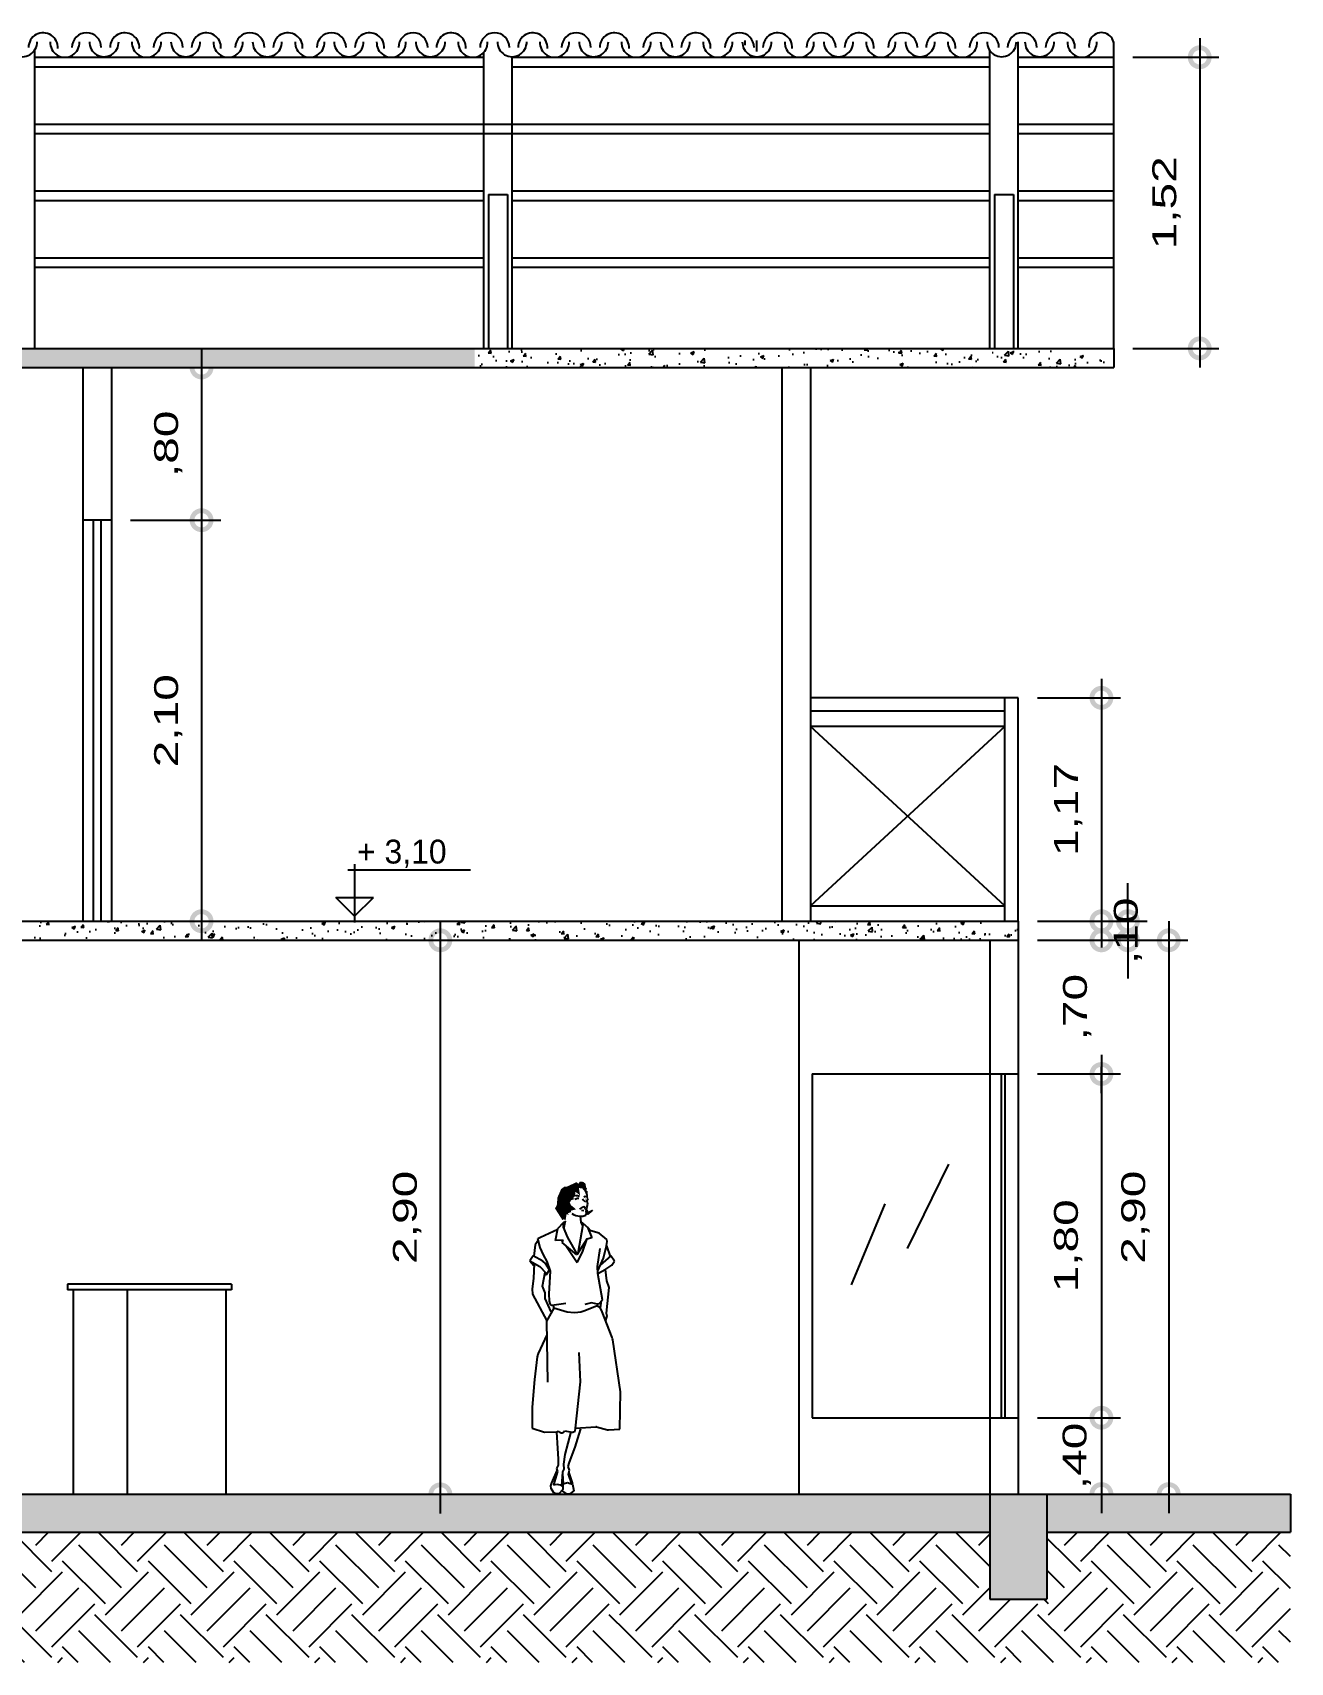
# Model space of a CAD drawing. Header units: millimetres. Extents: x 237 to 339, y 16 to 52.
# Drawn here: x 330.51 to 337.09, y 17.2 to 25.74 of the extents above; entities that cross this region are included whole.
import ezdxf

# ---------------------------------------------------------------- set-up
doc = ezdxf.new("R2010")
doc.units = ezdxf.units.MM
doc.header["$LTSCALE"] = 0.6
doc.header["$MEASUREMENT"] = 0
doc.layers.get('DEFPOINTS').update_dxf_attribs({"color": 253})
for name, color, linetype in [('0.1', 1, 'Continuous'), ('0.3', 3, 'Continuous'), ('02', 2, 'Continuous'), ('AR-ALV', 5, 'Continuous'), ('AR-CTA', 1, 'Continuous'), ('AR-TXT', 2, 'Continuous'), ('COBERTURA', 32, 'Continuous'), ('guarda-corpo', 32, 'Continuous'), ('NIVELC', 2, 'Continuous'), ('PESSOAS', 154, 'Continuous')]:
    doc.layers.add(name, color=color, linetype=linetype)
doc.styles.add('stylUS BT', font='stylu.ttf', dxfattribs={"width": 1.5})
doc.dimstyles.new('ARQ_100 1', dxfattribs={"dimtxt": 0.125, "dimasz": 0.2, "dimexe": 0.1, "dimexo": 0.1, "dimgap": 0.1, "dimtad": 1, "dimzin": 6, "dimtxsty": 'stylUS BT', "dimblk1": 'DOTSMALL', "dimblk2": 'DOTSMALL', "dimsah": 1, "dimcen": 0.09, "dimdle": 0.1, "dimclrd": 256, "dimclre": 256, "dimclrt": 2, "dimaunit": 1, "dimadec": 0, "dimazin": 0, "dimtfac": 1, "dimtmove": 2, "dimatfit": 3, "dimldrblk": 'OPEN30', "dimfxl": 1, "dimtolj": 1, "dimtzin": 0, "dimarcsym": 0})
pattern_1 = [(50, (5.52197, 72.06408), (0.18218467, -0.015939086), [0.01905, -0.20955]), (355, (5.52197, 72.06408), (-0.03524283, 0.19105664), [0.01524, -0.16764]), (100.451, (5.53715, 72.06275), (0.1469425, 0.17511669), [0.01619, -0.17809]), (46.1842, (5.52197, 72.11488), (0.27107904, -0.04204233), [0.028575, -0.314325]), (96.6356, (5.54456, 72.11138), (0.23740423, 0.24742556), [0.024285, -0.267135]), (351.184, (5.52197, 72.11488), (0.2374046, 0.24742512), [0.02286, -0.25146]), (21, (5.54737, 72.10218), (0.15161488, -0.10226552), [0.01905, -0.20955]), (326, (5.54737, 72.10218), (0.06180203, 0.18418797), [0.01524, -0.16764]), (71.4514, (5.56, 72.09366), (0.21341649, 0.08192286), [0.01619, -0.17809]), (37.5, (5.52197, 72.06408), (0.003088603, 0.084555039), [0, -0.165608, 0, -0.17018, 0, -0.168275]), (7.5, (5.52197, 72.06408), (0.066819663, 0.100180575), [0, -0.097028, 0, -0.161798, 0, -0.064135]), (327.5, (5.465325, 72.06408), (0.135590595, -0.005728744), [0, -0.0635, 0, -0.19812, 0, -0.26289]), (317.5, (5.43993, 72.06408), (0.14812918, 0.02542649), [0, -0.08255, 0, -0.131572, 0, -0.18669])]
pattern_2 = [(45, (5.52197, 72.06408), (3e-17, 0.4490128), [0.3175, -0.3175]), (45, (5.43778, 72.14827), (3e-17, 0.4490128), [0.3175, -0.3175]), (45, (5.3536, 72.23246), (3e-17, 0.4490128), [0.3175, -0.3175]), (135, (5.3536, 72.2886), (-0.4490128, 3e-17), [0.3175, -0.3175]), (135, (5.43778, 72.37278), (-0.4490128, 3e-17), [0.3175, -0.3175]), (135, (5.52197, 72.45697), (-0.4490128, 3e-17), [0.3175, -0.3175])]

# ---------------------------------------------------------------- blocks, each defined once
blk = doc.blocks.new('mulher4')
for p, q in [((3.93, 154.37), (5.46, 154.93)), ((5.46, 154.93), (6.1, 154.93)), ((9.59, 158.96), (9.95, 160.45)), ((10.69, 157.92), (9.59, 158.96)), ((10.32, 153.45), (11.03, 154.62)), ((8.1, 150.5), (6.49, 149.26)), ((6.69, 145.53), (8.09, 145.56)), ((7.3, 142.35), (6.89, 145.51)), ((7.4, 148.71), (8.68, 148.55)), ((8.09, 145.56), (9.77, 146.01)), ((8.55, 150.27), (8.1, 150.5)), ((9.19, 150.46), (8.55, 150.27)), ((9.17, 149.28), (9.52, 149.5)), ((9.52, 149.5), (9.19, 150.46)), ((9.77, 146.01), (10.03, 146.96)), ((9.94, 148.06), (10.28, 149.88)), ((10.03, 146.96), (9.94, 148.06)), ((10.28, 149.88), (10.85, 151.86)), ((10.85, 151.86), (10.4, 153.38)), ((-14.08, 134.47), (-4.95, 138.77)), ((-6.21, 132.84), (-4.87, 139.16)), ((-4.87, 139.16), (-1.82, 142.47)), ((-2.04, 139.72), (-2.01, 142.28)), ((0.27, 134.42), (-2.04, 139.72)), ((-1.82, 142.47), (-0.99, 142.59)), ((-1.75, 139.05), (-0.97, 143.17)), ((8.11, 141.03), (5.48, 125.98)), ((7.24, 142.37), (7.95, 142.12)), ((8.11, 140.56), (7.3, 142.35)), ((7.51, 141.69), (8.11, 141.03)), ((7.95, 142.12), (10.94, 139.39)), ((10.54, 139.76), (12.95, 134.11)), ((12.27, 137.9), (10.94, 139.39)), ((16.65, 136.61), (12.27, 137.9)), ((20.65, 133.28), (16.65, 136.61)), ((-16.81, 130.48), (-17.48, 124.6)), ((-15.35, 132.55), (-16.81, 130.48)), ((-15.41, 133.91), (-14.08, 134.47)), ((-14.26, 129.07), (-15.41, 133.91)), ((-12.42, 125.33), (-14.26, 129.07)), ((-2.05, 133.01), (-6.21, 132.84)), ((-2.62, 131.75), (-2.05, 133.01)), ((5.07, 125.32), (-2.62, 131.75)), ((-0.67, 130.12), (5.2, 121.3)), ((5.4, 125.51), (0.27, 134.42)), ((10.26, 133.57), (5.07, 125.32)), ((8.04, 126.71), (10.26, 133.37)), ((12.95, 134.11), (10.26, 133.57)), ((15.85, 119.19), (17.26, 128.6)), ((18.99, 123.5), (20.6, 129.96)), ((20.37, 129.05), (20.98, 132.25)), ((20.6, 129.96), (22.47, 124.45)), ((20.98, 132.25), (20.65, 133.28)), ((-17.92, 124.84), (-19.58, 122.09)), ((-19.58, 122.09), (-14.35, 119.19)), ((-19.51, 122.07), (-17.5, 119.72)), ((-12.85, 121.93), (-17.92, 124.84)), ((-17.36, 120.67), (-17.64, 112.91)), ((-11.37, 120.77), (-12.85, 121.93)), ((-10.55, 121.81), (-12.42, 125.33)), ((-9.23, 117.47), (-11.37, 120.77)), ((-8.82, 116.71), (-10.55, 121.81)), ((5.2, 121.3), (8.04, 126.71)), ((15.96, 116.92), (18.99, 123.5)), ((22.79, 124.73), (17.32, 119.89)), ((20.16, 117.72), (23.36, 119.95)), ((24.68, 121.94), (22.79, 124.73)), ((23.36, 119.95), (24.68, 121.94)), ((-17.64, 112.91), (-18.37, 107.47)), ((-14.35, 119.19), (-11.28, 115.85)), ((-12.91, 108.95), (-11.63, 116.23)), ((-11.86, 114.89), (-10.89, 115.04)), ((-11.28, 115.85), (-11.77, 115.45)), ((-10.89, 115.04), (-9.23, 117.47)), ((-9.52, 104.8), (-8.82, 116.71)), ((16.02, 115.51), (15.85, 119.19)), ((15.98, 115.49), (20.16, 117.72)), ((18.43, 101.71), (16.02, 115.51)), ((19.95, 117.65), (20.49, 111.71)), ((20.49, 111.71), (21.73, 108.19)), ((-18.37, 107.47), (-18.12, 104.69)), ((-18.12, 104.69), (-10.63, 90.8)), ((-11.62, 105.32), (-12.91, 108.95)), ((-11.49, 102.49), (-11.62, 105.32)), ((-8.34, 95.43), (-11.49, 102.49)), ((-9.29, 101.07), (-9.52, 104.8)), ((21.73, 108.19), (20.34, 94.73)), ((-6.98, 97.44), (-10.78, 90.53)), ((-8.72, 99.2), (-9.29, 101.07)), ((-8.08, 98.78), (-8.72, 99.2)), ((-0.66, 99.89), (-7.99, 98.73)), ((-6.98, 97.44), (-7.28, 98.83)), ((-0.12, 95.26), (-6.98, 97.44)), ((-6.72, 97.91), (-6.79, 97.95)), ((3.64, 94.88), (-0.12, 95.26)), ((5.52, 95.02), (3.64, 94.88)), ((7.14, 95.31), (5.52, 95.02)), ((9.26, 95.97), (7.14, 95.31)), ((15.72, 98.66), (9.26, 95.97)), ((11.3, 99.76), (9.28, 99.32)), ((12.76, 100.11), (11.3, 99.76)), ((15.92, 99.38), (12.76, 100.11)), ((17.39, 97.62), (15.72, 98.66)), ((16.42, 99.51), (15.92, 99.38)), ((18.43, 101.71), (16.42, 99.51)), ((18.34, 95.36), (17.25, 97.71)), ((17.39, 97.62), (17.93, 101.17)), ((23.52, 81.92), (18.34, 95.36)), ((20.34, 94.73), (20.77, 93.28)), ((-10.78, 90.53), (-10.32, 58.59)), ((20.77, 93.28), (20, 90.85)), ((-10.67, 83.47), (-15.27, 73.54)), ((27.85, 53.54), (23.82, 80.78)), ((-15.72, 71.94), (-17.18, 59.92)), ((6.89, 58.84), (6.2, 74.21)), ((-17.18, 59.92), (-18.36, 45.55)), ((4.29, 34.54), (6.89, 58.84)), ((27.55, 34), (27.85, 53.54)), ((-18.36, 45.55), (-18.35, 34.54)), ((-18.35, 34.49), (-11.85, 32.45)), ((4.13, 32.96), (4.29, 34.54)), ((4.29, 34.54), (14.95, 35.18)), ((6.16, 31.4), (7.1, 34.22)), ((15.36, 35.14), (21.14, 33.67)), ((-11.85, 32.45), (-5.46, 32.54)), ((-5.56, 32.54), (-5.04, 23.85)), ((-5.46, 32.54), (-4.78, 32.88)), ((-4.78, 32.88), (-3.52, 32.25)), ((-2, 32.47), (-1.36, 33.07)), ((-1.36, 33.07), (2.56, 32.46)), ((-1.12, 20.74), (2.03, 32.53)), ((3.36, 32.58), (4.13, 32.96)), ((4.12, 24.61), (6.16, 31.4)), ((21.55, 33.63), (27.55, 34)), ((-5.04, 23.85), (-4.73, 18.45)), ((-4.73, 18.45), (-4.78, 15.09)), ((-1.71, 15.7), (-1.12, 20.74)), ((1.14, 16.65), (4.12, 24.61)), ((-8.11, 5.81), (-5.31, 12.34)), ((-5.15, 11.82), (-7.22, 4.92)), ((-4.78, 15.09), (-5.62, 13.33)), ((-5.62, 13.33), (-5.15, 11.82)), ((-2.78, 4.1), (-2.37, 11.58)), ((-2.53, 8.93), (-2.28, 5.28)), ((-2.5, 10.67), (-2.14, 5.3)), ((-2.37, 11.58), (-1.55, 13)), ((-1.55, 13), (-1.71, 15.7)), ((0.55, 14.39), (1.14, 16.65)), ((1.15, 12.51), (0.55, 14.39)), ((0.74, 10.47), (1.15, 12.51)), ((2.37, 5.37), (0.74, 10.47)), ((0.87, 11.11), (2.8, 5.37)), ((-8.67, 4.24), (-8.11, 5.81)), ((-8.5, 2.94), (-8.67, 4.24)), ((-7.05, 0.62), (-8.5, 2.94)), ((-7.22, 4.92), (-5.4, 5.17)), ((-5.94, 0.08), (-7.05, 0.62)), ((-4.34, 0.13), (-5.94, 0.08)), ((-5.4, 5.17), (-3.77, 4.8)), ((-2.23, 2.48), (-4.34, 0.13)), ((-3.77, 4.8), (-2.78, 4.1)), ((0, 0), (-2.75, 1.9)), ((-2.28, 5.28), (-2.23, 2.48)), ((-2.14, 5.3), (0.06, 6.02)), ((1.41, 0.14), (0, 0)), ((0.06, 6.02), (1.48, 5.61)), ((3.4, 1.77), (1.41, 0.14)), ((1.48, 5.61), (2.82, 5.25)), ((2.82, 5.25), (3.4, 1.77))]:
    blk.add_line(p, q)
for centre, radius, start, end in [((5.03, 153.33), 2.81, 62.0174, 104.29705), ((11.48, 156.42), 3.89, 207.73327, 239.17042), ((9.44, 154.73), 1.03, 41.82017, 138.17983), ((7.61, 156.25), 10.76, 240.55904, 265.1137), ((18.52, 80), 5.36, 8.40382, 21.09804), ((-10.4, 71.29), 5.36, 155.15591, 173.09317), ((15.03, 33.84), 1.34, 75.73051, 93.41203), ((-2.92, 33.44), 1.34, 243.49787, 313.08617), ((2.77, 33.79), 1.34, 261.18188, 296.09563), ((21.47, 34.96), 1.34, 255.73051, 273.51311)]:
    blk.add_arc(centre, radius, start, end)
for points in [[(-0.45, 160.89), (4.3, 158.3), (4.85, 163.34), (6.74, 156.45)], [(4.85, 163.34), (6.74, 156.45), (5.87, 162.5), (6.09, 160.27)], [(5.87, 162.5), (6.09, 160.27), (6.48, 163.57), (7.83, 160.07)], [(6.48, 163.57), (7.83, 160.07), (8.37, 163.51), (9.09, 158.55)], [(8.37, 163.51), (9.53, 162.61), (9.95, 160.45)], [(8.37, 163.51), (9.09, 158.55), (9.95, 160.45), (9.59, 158.96)], [(-6.44, 149.63), (1.3, 152.65), (-5.49, 151.18), (2.11, 153.97)], [(-5.49, 151.18), (2.11, 153.97), (-5.1, 155.4), (3.31, 154.26)], [(-5.1, 155.4), (3.31, 154.26), (-3.23, 159.71), (3.31, 155.39)], [(-3.23, 159.71), (3.31, 155.39), (-1.47, 161.05), (4.22, 156.07)], [(-1.47, 161.05), (4.22, 156.07), (-0.45, 160.89), (4.3, 158.3)], [(5.38, 154.93), (6.1, 155.01), (5.54, 154.29), (6.02, 154.37)], [(9.59, 158.96), (10.69, 157.92), (9.09, 158.55), (10.28, 155.5)], [(9.81, 154.77), (9.4, 154.77), (9.56, 154.29), (9.32, 154.2)], [(11.03, 154.62), (10.17, 154.29), (10.32, 153.45), (9.9, 153.96)], [(10.69, 157.92), (11.03, 154.62), (10.28, 155.5), (10.17, 154.29)], [(-2.5, 143.45), (-0.3, 146.71), (-6.44, 149.63), (1.3, 152.65)], [(-2.5, 143.45), (-0.3, 146.71), (-1.73, 143.98)], [(-1.73, 143.98), (-0.92, 143.22), (-0.3, 146.71)], [(1.3, 152.65), (-0.3, 146.71), (1.96, 151.32), (0.37, 147.12)], [(-0.3, 146.71), (0.82, 145.97), (0.37, 147.12)], [(1.96, 151.32), (0.37, 147.12), (4.62, 149.12), (1.9, 148.38)], [(0.37, 147.12), (2.07, 147.63), (1.9, 148.38)], [(11.15, 148.08), (10.93, 146.07), (10.28, 149.88), (9.85, 146.5)], [(13.16, 149.02), (13.6, 148.32), (11.15, 148.08), (10.93, 146.07)]]:
    blk.add_solid(points)
blk = doc.blocks.new('_DOTSMALL')
at = {"color": 0, "linetype": 'ByBlock', "const_width": 0.5}
blk.add_lwpolyline([(-0.0625, 0, 1), (0.0625, 0, 1)], format="xyb", close=True, dxfattribs=at)
blk = doc.blocks.new('*D18')
at = {"layer": 'AR-CTA', "lineweight": -2}
blk.add_line((332.642, 17.9833), (332.642, 21.0847), dxfattribs=at)
at = {"layer": 'DEFPOINTS', "color": 0}
for p in [(332.642, 20.9847), (332.642, 20.9847), (332.642, 18.0833)]:
    blk.add_point(p, dxfattribs=at)
at = {"layer": 'AR-CTA', "lineweight": -2, "xscale": 0.2, "yscale": 0.2, "zscale": 0.2}
for p, rotation in [((332.642, 20.9847), 90), ((332.642, 18.0833), 270)]:
    blk.add_blockref('_DOTSMALL', p, dxfattribs=dict(at, rotation=rotation))
at = {"layer": 'AR-CTA', "color": 2, "insert": (332.4678, 19.534), "char_height": 0.125, "attachment_point": 5, "rotation": 90, "style": 'stylUS BT'}
blk.add_mtext('\\A1;2,90', dxfattribs=at)
blk = doc.blocks.new('_Open30')
at = {"layer": 'AR-ALV', "color": 0, "lineweight": -2}
for p, q in [((-1, 0.268), (0, 0)), ((0, 0), (-1, -0.268)), ((0, 0), (-1, 0))]:
    blk.add_line(p, q, dxfattribs=at)
blk = doc.blocks.new('*D19')
at = {"layer": 'AR-CTA', "lineweight": -2}
for p, q in [((336.2431, 21.0847), (336.2431, 21.2847)), ((335.7689, 21.0847), (336.3431, 21.0847)), ((336.2431, 21.0847), (336.2431, 20.9847)), ((335.7689, 20.9847), (336.3431, 20.9847)), ((336.2431, 20.9847), (336.2431, 20.7847))]:
    blk.add_line(p, q, dxfattribs=at)
at = {"layer": 'DEFPOINTS', "color": 0}
for p in [(335.6689, 21.0847), (335.6689, 20.9847), (336.2431, 20.9847)]:
    blk.add_point(p, dxfattribs=at)
at = {"layer": 'AR-CTA', "lineweight": -2, "xscale": 0.2, "yscale": 0.2, "zscale": 0.2}
for p, rotation in [((336.2431, 21.0847), 270), ((336.2431, 20.9847), 90)]:
    blk.add_blockref('_DOTSMALL', p, dxfattribs=dict(at, rotation=rotation))
at = {"layer": 'AR-CTA', "color": 2, "insert": (336.2431, 21.0347), "char_height": 0.125, "attachment_point": 5, "rotation": 90, "style": 'stylUS BT'}
blk.add_mtext('\\A1;,10', dxfattribs=at)
blk = doc.blocks.new('*D20')
at = {"layer": 'AR-CTA', "lineweight": -2}
for p, q in [((336.1042, 21.0847), (336.1042, 20.9471)), ((335.7689, 20.9847), (336.2042, 20.9847)), ((336.1042, 20.1847), (336.1042, 20.3223)), ((335.7689, 20.2847), (336.2042, 20.2847))]:
    blk.add_line(p, q, dxfattribs=at)
at = {"layer": 'DEFPOINTS', "color": 0}
for p in [(335.6689, 20.9847), (335.6689, 20.2847), (336.1042, 20.2847)]:
    blk.add_point(p, dxfattribs=at)
at = {"layer": 'AR-CTA', "lineweight": -2, "xscale": 0.2, "yscale": 0.2, "zscale": 0.2}
for p, rotation in [((336.1042, 20.9847), 90), ((336.1042, 20.2847), 270)]:
    blk.add_blockref('_DOTSMALL', p, dxfattribs=dict(at, rotation=rotation))
at = {"layer": 'AR-CTA', "color": 2, "insert": (335.9772, 20.6347), "char_height": 0.125, "attachment_point": 5, "rotation": 90, "style": 'stylUS BT'}
blk.add_mtext('\\A1;,70', dxfattribs=at)
blk = doc.blocks.new('*D21')
at = {"layer": 'AR-CTA', "lineweight": -2}
for p, q in [((336.1042, 20.3847), (336.1042, 18.3847)), ((335.7689, 20.2847), (336.2042, 20.2847)), ((335.7689, 18.4847), (336.2042, 18.4847))]:
    blk.add_line(p, q, dxfattribs=at)
at = {"layer": 'DEFPOINTS', "color": 0}
for p in [(335.6689, 20.2847), (335.6689, 18.4847), (336.1042, 18.4847)]:
    blk.add_point(p, dxfattribs=at)
at = {"layer": 'AR-CTA', "lineweight": -2, "xscale": 0.2, "yscale": 0.2, "zscale": 0.2}
for p, rotation in [((336.1042, 20.2847), 90), ((336.1042, 18.4847), 270)]:
    blk.add_blockref('_DOTSMALL', p, dxfattribs=dict(at, rotation=rotation))
at = {"layer": 'AR-CTA', "color": 2, "insert": (335.93, 19.3847), "char_height": 0.125, "attachment_point": 5, "rotation": 90, "style": 'stylUS BT'}
blk.add_mtext('\\A1;1,80', dxfattribs=at)
blk = doc.blocks.new('*D22')
at = {"layer": 'AR-CTA', "lineweight": -2}
for p, q in [((336.1042, 18.5847), (336.1042, 17.9847)), ((335.7689, 18.4847), (336.2042, 18.4847)), ((335.7689, 18.0847), (336.2042, 18.0847))]:
    blk.add_line(p, q, dxfattribs=at)
at = {"layer": 'DEFPOINTS', "color": 0}
for p in [(335.6689, 18.4847), (335.6689, 18.0847), (336.1042, 18.0847)]:
    blk.add_point(p, dxfattribs=at)
at = {"layer": 'AR-CTA', "lineweight": -2, "xscale": 0.2, "yscale": 0.2, "zscale": 0.2}
for p, rotation in [((336.1042, 18.4847), 90), ((336.1042, 18.0847), 270)]:
    blk.add_blockref('_DOTSMALL', p, dxfattribs=dict(at, rotation=rotation))
at = {"layer": 'AR-CTA', "color": 2, "insert": (335.9751, 18.2847), "char_height": 0.125, "attachment_point": 5, "rotation": 90, "style": 'stylUS BT'}
blk.add_mtext('\\A1;,40', dxfattribs=at)
blk = doc.blocks.new('*D23')
at = {"layer": 'AR-CTA', "lineweight": -2}
for p, q in [((336.4565, 21.0847), (336.4565, 17.9847)), ((335.7689, 20.9847), (336.5565, 20.9847)), ((335.7689, 18.0847), (336.5565, 18.0847))]:
    blk.add_line(p, q, dxfattribs=at)
at = {"layer": 'DEFPOINTS', "color": 0}
for p in [(335.6689, 20.9847), (335.6689, 18.0847), (336.4565, 18.0847)]:
    blk.add_point(p, dxfattribs=at)
at = {"layer": 'AR-CTA', "lineweight": -2, "xscale": 0.2, "yscale": 0.2, "zscale": 0.2}
for p, rotation in [((336.4565, 20.9847), 90), ((336.4565, 18.0847), 270)]:
    blk.add_blockref('_DOTSMALL', p, dxfattribs=dict(at, rotation=rotation))
at = {"layer": 'AR-CTA', "color": 2, "insert": (336.2823, 19.5347), "char_height": 0.125, "attachment_point": 5, "rotation": 90, "style": 'stylUS BT'}
blk.add_mtext('\\A1;2,90', dxfattribs=at)
blk = doc.blocks.new('*D24')
at = {"layer": 'AR-CTA', "lineweight": -2}
for p, q in [((336.1042, 22.3547), (336.1042, 20.9847)), ((335.7689, 22.2547), (336.2042, 22.2547)), ((335.7689, 21.0847), (336.2042, 21.0847))]:
    blk.add_line(p, q, dxfattribs=at)
at = {"layer": 'DEFPOINTS', "color": 0}
for p in [(335.6689, 22.2547), (335.6689, 21.0847), (336.1042, 21.0847)]:
    blk.add_point(p, dxfattribs=at)
at = {"layer": 'AR-CTA', "lineweight": -2, "xscale": 0.2, "yscale": 0.2, "zscale": 0.2}
for p, rotation in [((336.1042, 22.2547), 90), ((336.1042, 21.0847), 270)]:
    blk.add_blockref('_DOTSMALL', p, dxfattribs=dict(at, rotation=rotation))
at = {"layer": 'AR-CTA', "color": 2, "insert": (335.9305, 21.6697), "char_height": 0.125, "attachment_point": 5, "rotation": 90, "style": 'stylUS BT'}
blk.add_mtext('\\A1;1,17', dxfattribs=at)
blk = doc.blocks.new('*D27')
at = {"layer": 'AR-CTA', "lineweight": -2}
for p, q in [((336.6189, 25.7091), (336.6189, 23.9847)), ((336.2689, 25.6091), (336.7189, 25.6091)), ((336.2689, 24.0847), (336.7189, 24.0847))]:
    blk.add_line(p, q, dxfattribs=at)
at = {"layer": 'DEFPOINTS', "color": 0}
for p in [(336.1689, 25.6091), (336.1689, 24.0847), (336.6189, 24.0847)]:
    blk.add_point(p, dxfattribs=at)
at = {"layer": 'AR-CTA', "lineweight": -2, "xscale": 0.2, "yscale": 0.2, "zscale": 0.2}
for p, rotation in [((336.6189, 25.6091), 90), ((336.6189, 24.0847), 270)]:
    blk.add_blockref('_DOTSMALL', p, dxfattribs=dict(at, rotation=rotation))
at = {"layer": 'AR-CTA', "color": 2, "insert": (336.4451, 24.8469), "char_height": 0.125, "attachment_point": 5, "rotation": 90, "style": 'stylUS BT'}
blk.add_mtext('\\A1;1,52', dxfattribs=at)
blk = doc.blocks.new('*D28')
at = {"layer": 'AR-CTA', "lineweight": -2}
for p, q in [((331.3914, 24.0847), (331.3914, 23.0847)), ((331.0189, 23.9847), (331.4914, 23.9847)), ((331.0189, 23.1847), (331.4914, 23.1847))]:
    blk.add_line(p, q, dxfattribs=at)
at = {"layer": 'DEFPOINTS', "color": 0}
for p in [(330.9189, 23.9847), (330.9189, 23.1847), (331.3914, 23.1847)]:
    blk.add_point(p, dxfattribs=at)
at = {"layer": 'AR-CTA', "lineweight": -2, "xscale": 0.2, "yscale": 0.2, "zscale": 0.2}
for p, rotation in [((331.3914, 23.9847), 90), ((331.3914, 23.1847), 270)]:
    blk.add_blockref('_DOTSMALL', p, dxfattribs=dict(at, rotation=rotation))
at = {"layer": 'AR-CTA', "color": 2, "insert": (331.2172, 23.5847), "char_height": 0.125, "attachment_point": 5, "rotation": 90, "style": 'stylUS BT'}
blk.add_mtext('\\A1;,80', dxfattribs=at)
blk = doc.blocks.new('*D29')
at = {"layer": 'AR-CTA', "lineweight": -2}
for p, q in [((331.3914, 23.2847), (331.3914, 20.9847)), ((331.0189, 23.1847), (331.4914, 23.1847)), ((331.0065, 21.0847), (331.4914, 21.0847))]:
    blk.add_line(p, q, dxfattribs=at)
at = {"layer": 'DEFPOINTS', "color": 0}
for p in [(330.9189, 23.1847), (330.9065, 21.0847), (331.3914, 21.0847)]:
    blk.add_point(p, dxfattribs=at)
at = {"layer": 'AR-CTA', "lineweight": -2, "xscale": 0.2, "yscale": 0.2, "zscale": 0.2}
for p, rotation in [((331.3914, 23.1847), 90), ((331.3914, 21.0847), 270)]:
    blk.add_blockref('_DOTSMALL', p, dxfattribs=dict(at, rotation=rotation))
at = {"layer": 'AR-CTA', "color": 2, "insert": (331.2172, 22.1347), "char_height": 0.125, "attachment_point": 5, "rotation": 90, "style": 'stylUS BT'}
blk.add_mtext('\\A1;2,10', dxfattribs=at)
blk = doc.blocks.new('NIVELCORTE2')
at = {"layer": 'NIVELC'}
for p, q in [((-0.049, 0.394), (0.869, 0.394)), ((0, 0.436), (0, 0)), ((0, 0.046), (-0.141, 0.187)), ((-0.141, 0.187), (0.141, 0.187)), ((0, 0.046), (0.141, 0.187))]:
    blk.add_line(p, q, dxfattribs=at)

msp = doc.modelspace()

# ---------------------------------------------------------------- hatches: boundary and pattern name
at = {"layer": '0.1'}
h = msp.add_hatch(dxfattribs=at)
h.set_pattern_fill('AR-CONC', color=256, scale=0.001, style=0)
h.set_pattern_definition(pattern_1)
h.paths.add_polyline_path([(332.8212, 24.0847), (328.2894, 24.0847), (328.2894, 23.9847), (329.7689, 23.9847), (332.8212, 23.9847)])
h = msp.add_hatch(dxfattribs=at)
h.set_pattern_fill('AR-CONC', color=256, scale=0.001, style=0)
h.set_pattern_definition(pattern_1)
h.paths.add_polyline_path([(335.6689, 24.0847), (332.8212, 24.0847), (332.8212, 23.9847), (335.6689, 23.9847)])
h = msp.add_hatch(dxfattribs=at)
h.set_pattern_fill('AR-CONC', color=256, scale=0.001, style=0)
h.set_pattern_definition(pattern_1)
h.paths.add_polyline_path([(336.1689, 24.0847), (335.6439, 24.0847), (335.6439, 23.9847), (336.1689, 23.9847)])
h = msp.add_hatch(dxfattribs=at)
h.set_pattern_fill('AR-CONC', color=256, scale=0.001, style=0)
h.set_pattern_definition(pattern_1)
h.paths.add_polyline_path([(331.1237, 21.0847), (328.5182, 21.0847), (328.5182, 20.9847), (331.1237, 20.9847)])
h = msp.add_hatch(dxfattribs=at)
h.set_pattern_fill('AR-CONC', color=256, scale=0.001, style=0)
h.set_pattern_definition(pattern_1)
h.paths.add_polyline_path([(333.7941, 21.0847), (331.1237, 21.0847), (331.1237, 20.9847), (333.7941, 20.9847)])
h = msp.add_hatch(dxfattribs=at)
h.set_pattern_fill('AR-CONC', color=256, scale=0.001, style=0)
h.set_pattern_definition(pattern_1)
h.paths.add_polyline_path([(335.6689, 21.0847), (333.7941, 21.0847), (333.7941, 20.9847), (335.6689, 20.9847)])
h = msp.add_hatch(dxfattribs=at)
h.set_pattern_fill('AR-CONC', color=256, scale=0.001, style=0)
h.set_pattern_definition(pattern_1)
h.paths.add_polyline_path([(335.5189, 17.8847), (335.5189, 18.0847), (330.112, 18.0847), (330.112, 17.8847)])
h.paths.add_polyline_path([(335.5189, 17.5347), (335.8189, 17.5347), (335.8189, 18.0847), (335.5189, 18.0847)])
h.paths.add_polyline_path([(337.0939, 17.8847), (337.0939, 18.0847), (335.8189, 18.0847), (335.8189, 17.8847)])
h.paths.add_polyline_path([(330.112, 18.0847), (329.812, 18.0847), (329.812, 17.5347), (330.112, 17.5347)])
h = msp.add_hatch(dxfattribs=at)
h.set_pattern_fill('EARTH', color=256, scale=0.05, angle=45, style=0)
h.set_pattern_definition(pattern_2)
h.paths.add_polyline_path([(331.2151, 17.8847), (330.112, 17.8847), (330.112, 17.5347), (329.812, 17.5347), (329.812, 17.8847), (328.7988, 17.8847), (328.7988, 17.2032), (331.2151, 17.2032)])
h = msp.add_hatch(dxfattribs=at)
h.set_pattern_fill('EARTH', color=256, scale=0.05, angle=45, style=0)
h.set_pattern_definition(pattern_2)
h.paths.add_polyline_path([(333.6202, 17.8847), (331.2151, 17.8847), (331.2151, 17.2032), (333.6202, 17.2032)])
h = msp.add_hatch(dxfattribs=at)
h.set_pattern_fill('EARTH', color=256, scale=0.05, angle=45, style=0)
h.set_pattern_definition(pattern_2)
h.paths.add_polyline_path([(335.9281, 17.8847), (335.8189, 17.8847), (335.8189, 17.5347), (335.5189, 17.5347), (335.5189, 17.8847), (333.6202, 17.8847), (333.6202, 17.2032), (335.9281, 17.2032)])
h = msp.add_hatch(dxfattribs=at)
h.set_pattern_fill('EARTH', color=256, scale=0.05, angle=45, style=0)
h.set_pattern_definition(pattern_2)
h.paths.add_polyline_path([(337.0939, 17.8847), (335.9281, 17.8847), (335.9281, 17.2032), (337.0939, 17.2032), (337.0939, 17.5347)])

# ---------------------------------------------------------------- linework, layer by layer
for p, q in [((335.6689, 24.0847), (335.6689, 25.6907)), ((336.1689, 24.0847), (336.1689, 25.6907)), ((330.5189, 24.0847), (330.5189, 25.6489)), ((330.5189, 25.6091), (332.8689, 25.6091)), ((332.8689, 24.0847), (332.8689, 25.6338)), ((333.0189, 24.0847), (333.0189, 25.612)), ((333.0189, 25.6091), (335.5189, 25.6091)), ((335.5189, 24.0847), (335.5189, 25.6451)), ((335.6689, 25.6091), (336.1689, 25.6091)), ((330.5189, 25.5591), (332.8689, 25.5591)), ((333.0189, 25.5591), (335.5189, 25.5591)), ((335.6689, 25.5591), (336.1689, 25.5591)), ((330.5189, 25.2591), (335.5189, 25.2591)), ((330.5189, 25.2091), (335.5189, 25.2091)), ((335.6689, 25.2591), (336.1689, 25.2591)), ((335.6689, 25.2091), (336.1689, 25.2091)), ((330.5189, 24.9091), (332.8689, 24.9091)), ((330.5189, 24.8591), (332.8689, 24.8591)), ((332.8939, 24.8907), (332.9939, 24.8907)), ((332.8939, 24.8907), (332.8939, 24.0847)), ((332.9939, 24.8907), (332.9939, 24.0847)), ((333.0189, 24.9091), (335.5189, 24.9091)), ((333.0189, 24.8591), (335.5189, 24.8591)), ((335.5439, 24.8907), (335.6439, 24.8907)), ((335.5439, 24.8907), (335.5439, 24.0847)), ((335.6439, 24.8907), (335.6439, 24.0847)), ((335.6689, 24.9091), (336.1689, 24.9091)), ((335.6689, 24.8591), (336.1689, 24.8591)), ((330.5189, 24.5591), (332.8689, 24.5591)), ((330.5189, 24.5091), (332.8689, 24.5091)), ((333.0189, 24.5591), (335.5189, 24.5591)), ((333.0189, 24.5091), (335.5189, 24.5091)), ((335.6689, 24.5591), (336.1689, 24.5591)), ((335.6689, 24.5091), (336.1689, 24.5091)), ((330.7689, 23.1847), (330.7689, 21.0847)), ((330.9189, 23.1847), (330.9189, 21.0847)), ((334.5896, 20.2847), (334.5896, 18.4847)), ((334.5896, 20.2847), (335.5189, 20.2847)), ((335.5189, 20.2847), (335.5189, 18.4847)), ((335.6689, 20.2847), (335.6689, 18.4847)), ((335.0877, 19.3713), (335.3044, 19.8127)), ((334.7959, 19.1798), (334.971, 19.6045)), ((331.5489, 19.1847), (330.6889, 19.1847)), ((330.6889, 19.1847), (330.6889, 19.1547)), ((331.5489, 19.1547), (330.6889, 19.1547)), ((330.7189, 19.1547), (330.7189, 18.0847)), ((331.0017, 19.1547), (331.0017, 18.0847)), ((331.5189, 19.1547), (331.5189, 18.0847)), ((331.5489, 19.1847), (331.5489, 19.1547)), ((334.5896, 18.4847), (335.5189, 18.4847))]:
    msp.add_line(p, q, dxfattribs=at)
at = {"layer": '0.3'}
for p, q in [((320.7033, 24.0847), (336.1689, 24.0847)), ((336.1689, 24.0847), (336.1689, 23.9847)), ((320.7033, 23.9847), (336.1689, 23.9847)), ((330.7689, 23.9847), (330.7689, 23.1847)), ((330.9189, 23.9847), (330.9189, 23.1847)), ((334.431, 23.9847), (334.431, 21.0847)), ((334.581, 23.9847), (334.581, 21.0847)), ((330.9189, 23.1847), (330.7689, 23.1847)), ((321.2189, 21.0847), (335.6689, 21.0847)), ((335.6689, 21.0847), (335.6689, 20.2847)), ((321.2189, 20.9847), (335.6689, 20.9847)), ((335.5189, 20.9847), (335.5189, 20.2847)), ((335.5189, 20.2847), (335.6689, 20.2847)), ((335.5189, 18.4847), (335.6689, 18.4847)), ((335.5189, 18.4847), (335.5189, 18.0847)), ((335.6689, 18.4847), (335.6689, 18.0847)), ((321.1189, 18.0847), (337.0939, 18.0847)), ((335.5189, 18.0847), (335.5189, 17.5347)), ((335.8189, 18.0847), (335.8189, 17.5347)), ((337.0939, 18.0847), (337.0939, 17.8847)), ((330.112, 17.8847), (335.5189, 17.8847)), ((335.8189, 17.8847), (337.0939, 17.8847)), ((335.5189, 17.5347), (335.8189, 17.5347))]:
    msp.add_line(p, q, dxfattribs=at)
at = {"layer": '02'}
for p, q in [((330.8239, 23.1847), (330.8239, 21.0847)), ((330.8639, 23.1847), (330.8639, 21.0847)), ((335.6689, 22.2547), (334.581, 22.2547)), ((335.5989, 21.0847), (335.5989, 22.2547)), ((335.6689, 21.0847), (335.6689, 22.2547)), ((335.5989, 22.1847), (334.581, 22.1847)), ((334.5189, 20.9847), (334.5189, 18.0847)), ((335.5789, 20.2847), (335.5789, 18.4847)), ((335.5989, 20.2847), (335.5989, 18.4847))]:
    msp.add_line(p, q, dxfattribs=at)
at = {"layer": 'guarda-corpo'}
for p, q in [((334.2369, 25.6972), (334.2369, 25.6727)), ((334.2969, 25.6972), (334.2969, 25.6399)), ((335.5989, 22.1047), (334.581, 22.1047)), ((335.5989, 22.1047), (334.581, 21.1647)), ((335.5989, 21.1647), (334.581, 22.1047)), ((334.581, 21.1647), (335.5989, 21.1647))]:
    msp.add_line(p, q, dxfattribs=at)
for centre, radius, start, end in [((330.4533, 25.6888), 0.0768, 178.54451, 1.45549), ((330.5616, 25.6603), 0.0768, 355.69338, 179.69986), ((330.6753, 25.6859), 0.0768, 176.42048, 3.57952), ((330.7893, 25.6603), 0.0768, 0.30014, 179.69986), ((330.8805, 25.6888), 0.0768, 178.54451, 1.45549), ((330.9888, 25.6603), 0.0768, 355.69338, 179.69986), ((331.1028, 25.6859), 0.0768, 176.42048, 3.57952), ((331.2168, 25.6603), 0.0768, 0.30014, 179.69986), ((331.308, 25.6888), 0.0768, 178.54451, 1.45549), ((331.4163, 25.6603), 0.0768, 355.69338, 179.69986), ((331.5303, 25.6859), 0.0768, 176.42048, 3.57952), ((331.6443, 25.6603), 0.0768, 0.30014, 179.69986), ((331.7355, 25.6888), 0.0768, 178.54451, 1.45549), ((331.8438, 25.6603), 0.0768, 355.69338, 179.69986), ((331.9578, 25.6859), 0.0768, 176.42048, 3.57952), ((332.0717, 25.6603), 0.0768, 0.30014, 179.69986), ((332.1629, 25.6888), 0.0768, 178.54451, 1.45549), ((332.2712, 25.6603), 0.0768, 355.69338, 179.69986), ((332.385, 25.6859), 0.0768, 176.42048, 3.57952), ((332.499, 25.6603), 0.0768, 0.30014, 179.69986), ((332.5902, 25.6888), 0.0768, 178.54451, 1.45549), ((332.6985, 25.6603), 0.0768, 355.69338, 179.69986), ((332.8125, 25.6859), 0.0768, 176.42048, 3.57952), ((332.9265, 25.6603), 0.0768, 0.30014, 179.69986), ((333.0177, 25.6888), 0.0768, 178.54451, 1.45549), ((333.126, 25.6603), 0.0768, 355.69338, 179.69986), ((333.24, 25.6859), 0.0768, 176.42048, 3.57952), ((333.354, 25.6603), 0.0768, 0.30014, 179.69986), ((333.4452, 25.6888), 0.0768, 178.54451, 1.45549), ((333.5534, 25.6603), 0.0768, 355.69338, 179.69986), ((333.6672, 25.6859), 0.0768, 176.42048, 3.57952), ((333.7812, 25.6603), 0.0768, 0.30014, 179.69986), ((333.8724, 25.6888), 0.0768, 178.54451, 1.45549), ((333.9807, 25.6603), 0.0768, 355.69338, 179.69986), ((334.0947, 25.6859), 0.0768, 176.42048, 3.57952), ((334.2087, 25.6603), 0.0768, 0.30014, 179.69986), ((334.2999, 25.6888), 0.0768, 178.54451, 1.45549), ((334.4082, 25.6603), 0.0768, 355.69338, 179.69986), ((334.5222, 25.6859), 0.0768, 176.42048, 3.57952), ((334.6362, 25.6603), 0.0768, 0.30014, 179.69986), ((334.7274, 25.6888), 0.0768, 178.54451, 1.45549), ((334.8357, 25.6603), 0.0768, 355.69338, 179.69986), ((334.9495, 25.6859), 0.0768, 176.42048, 3.57952), ((335.0634, 25.6603), 0.0768, 0.30014, 179.69986), ((335.1546, 25.6888), 0.0768, 178.54451, 1.45549), ((335.2629, 25.6603), 0.0768, 355.69338, 179.69986), ((335.3769, 25.6859), 0.0768, 176.42048, 3.57952), ((335.4909, 25.6603), 0.0768, 0.30014, 179.69986), ((335.5821, 25.6888), 0.0768, 178.54451, 1.45549), ((335.6892, 25.6603), 0.0768, 0.30014, 179.69986), ((335.7804, 25.6888), 0.0768, 178.54451, 1.45549), ((335.8887, 25.6603), 0.0768, 355.69338, 179.69986), ((336.0027, 25.6859), 0.0768, 176.42048, 3.57952), ((336.1044, 25.6727), 0.0656, 349.51233, 190.48767)]:
    msp.add_arc(centre, radius, start, end, dxfattribs=at)

# ---------------------------------------------------------------- block references
at = {"layer": 'COBERTURA', "xscale": 0.7, "yscale": 0.7}
msp.add_blockref('NIVELCORTE2', (332.1924, 21.0782), dxfattribs=at)
at = {"layer": 'PESSOAS', "xscale": 0.01, "yscale": 0.01}
msp.add_blockref('mulher4', (333.3065, 18.0847), dxfattribs=at)

# ---------------------------------------------------------------- texts
at = {"layer": 'AR-TXT', "insert": (332.2053, 21.5118), "char_height": 0.125, "width": 0.70208, "attachment_point": 1}
msp.add_mtext('{\\fStylus BT|b0|i0|c0|p34;+ 3,10}', dxfattribs=at)

# ---------------------------------------------------------------- dimensions: what is measured, and where the dimension line sits
at = {"layer": 'AR-CTA'}
for base, p1, p2, picture, middle in [((336.6189, 24.0847), (336.1689, 25.6091), (336.1689, 24.0847), '*D27', (336.4451, 24.8469)), ((331.3914, 23.1847), (330.9189, 23.9847), (330.9189, 23.1847), '*D28', (331.2172, 23.5847)), ((331.3914, 21.0847), (330.9189, 23.1847), (330.9065, 21.0847), '*D29', (331.2172, 22.1347)), ((336.1042, 21.0847), (335.6689, 22.2547), (335.6689, 21.0847), '*D24', (335.9305, 21.6697)), ((332.642, 20.9847), (332.642, 18.0833), (332.642, 20.9847), '*D18', (332.4678, 19.534)), ((336.4565, 18.0847), (335.6689, 20.9847), (335.6689, 18.0847), '*D23', (336.2823, 19.5347)), ((336.1042, 18.4847), (335.6689, 20.2847), (335.6689, 18.4847), '*D21', (335.93, 19.3847))]:
    dim = msp.add_linear_dim(base=base, p1=p1, p2=p2, angle=90, dimstyle='ARQ_100 1', dxfattribs=at)
    dim.commit()
    dim.dimension.update_dxf_attribs({"geometry": picture, "text_midpoint": middle})
for base, p1, p2, picture, middle in [((336.2431, 20.9847), (335.6689, 21.0847), (335.6689, 20.9847), '*D19', (336.2431, 21.0347)), ((336.1042, 20.2847), (335.6689, 20.9847), (335.6689, 20.2847), '*D20', (335.9772, 20.6347)), ((336.1042, 18.0847), (335.6689, 18.4847), (335.6689, 18.0847), '*D22', (335.9751, 18.2847))]:
    dim = msp.add_linear_dim(base=base, p1=p1, p2=p2, angle=90, dimstyle='ARQ_100 1', dxfattribs=at)
    dim.commit()
    dim.dimension.update_dxf_attribs({"geometry": picture, "text_midpoint": middle, "dimtype": 160})

doc.saveas('drawing.dxf')
